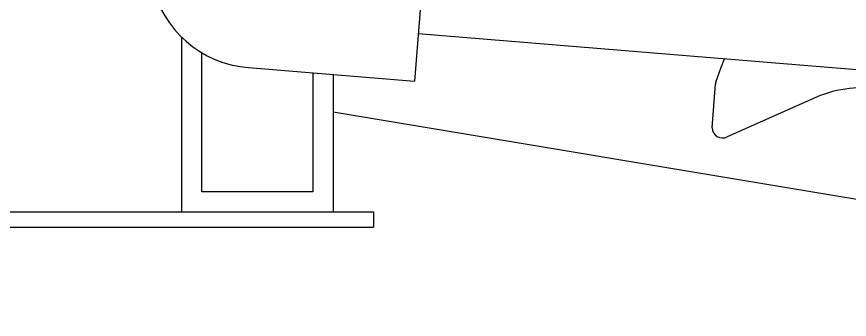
# Model space of a CAD drawing. Header units: millimetres. Extents: x -2889 to 8174, y 2447 to 8478.
# Drawn here: x 1622.4 to 1638.91, y 3466.35 to 3472.34 of the extents above; entities that cross this region are included whole.
import ezdxf

# ---------------------------------------------------------------- set-up
doc = ezdxf.new("R2010")
doc.units = ezdxf.units.MM

msp = doc.modelspace()

# ---------------------------------------------------------------- linework, layer by layer
at = {"color": 7, "linetype": 'Continuous', "lineweight": 25}
for p, q in [((1630.606, 3474.946), (1630.286, 3471.059)), ((1625.674, 3471.932), (1625.674, 3468.473)), ((1630.364, 3472.006), (1643.701, 3470.907)), ((1626.074, 3468.873), (1626.074, 3471.625)), ((1636.358, 3471.319), (1636.436, 3471.505)), ((1626.997, 3471.33), (1630.286, 3471.059)), ((1636.263, 3471.042), (1636.358, 3471.319)), ((1628.274, 3471.225), (1628.274, 3468.873)), ((1628.674, 3471.192), (1628.674, 3468.473)), ((1641.055, 3471.125), (1638.908, 3470.915)), ((1636.189, 3470.135), (1636.255, 3471.004)), ((1638.255, 3470.745), (1636.485, 3469.959)), ((1628.274, 3468.873), (1626.074, 3468.873)), ((1618.278, 3468.473), (1629.474, 3468.473)), ((1629.474, 3468.473), (1629.474, 3468.173)), ((1618.566, 3468.173), (1629.474, 3468.173))]:
    msp.add_line(p, q, dxfattribs=at)
msp.add_line((1653.303, 3466.345), (1628.674, 3470.445))
for centre, radius, start, end in [((1627.174, 3473.473), 2.15, 120.8054, 265.2895), ((1636.405, 3470.993), 0.15, 161.1265, 175.6359), ((1639.108, 3468.806), 2.118, 95.4205, 113.7636), ((1636.394, 3470.143), 0.205, 182.2606, 296.2052)]:
    msp.add_arc(centre, radius, start, end, dxfattribs=at)

doc.saveas('drawing.dxf')
